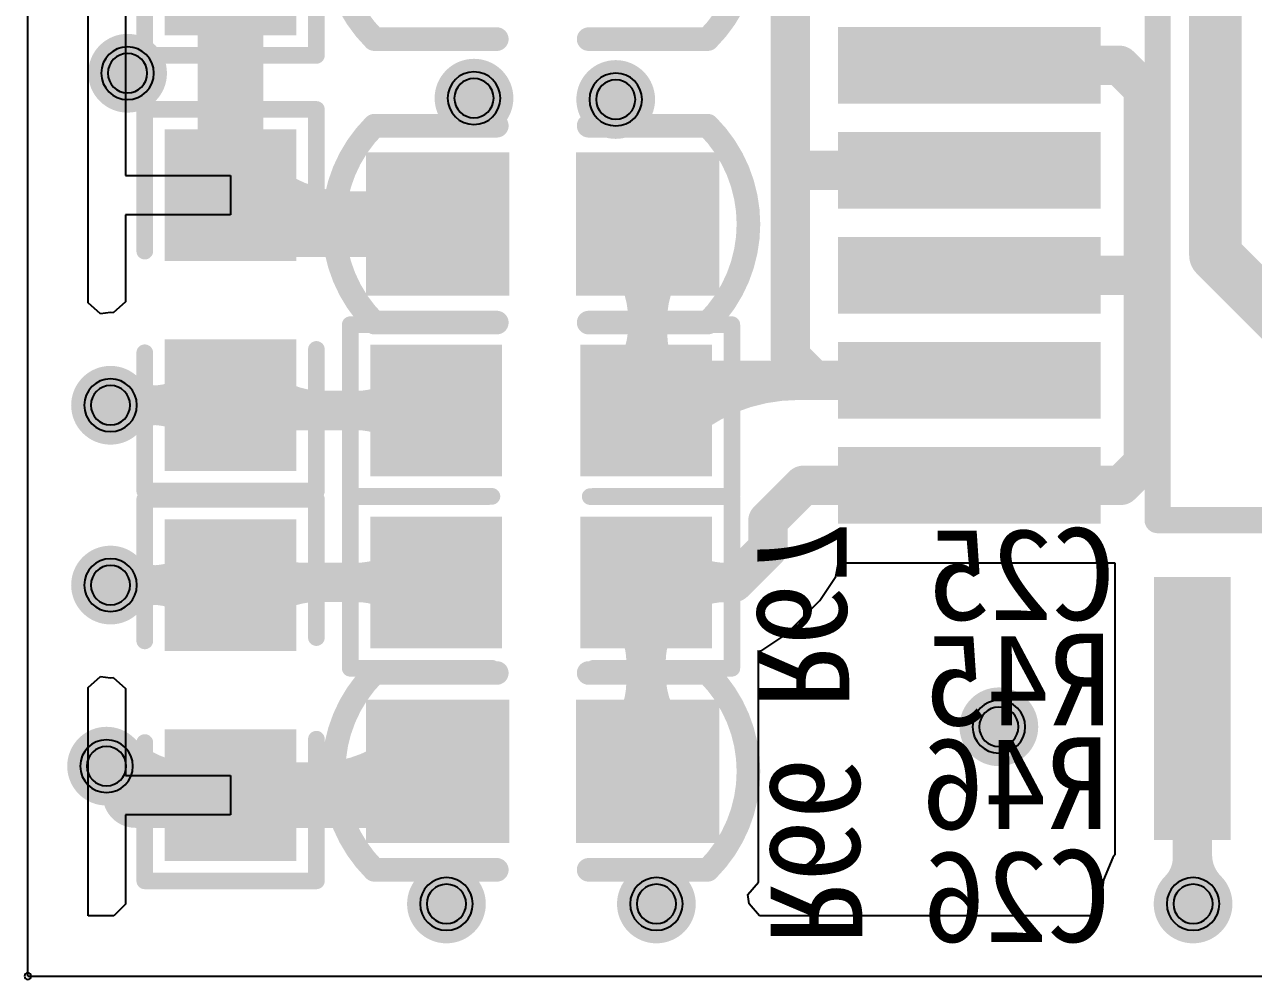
# Model space of a CAD drawing. Header units: inches. Extents: x 32166 to 66782, y 2386 to 7162.
# Drawn here: x 32954.9 to 33095.4, y 2733.3 to 2842.5 of the extents above; entities that cross this region are included whole.
import ezdxf

# ---------------------------------------------------------------- set-up
doc = ezdxf.new("R2010")
doc.units = ezdxf.units.IN
doc.header["$LTSCALE"] = 0.6431102362
doc.header["$MEASUREMENT"] = 0
for name, color, linetype in [('BOTTOMLAYER', 5, 'CONTINUOUS'), ('BOTTOMOVERLAY', 54, 'CONTINUOUS'), ('BOTTOMPASTE', 16, 'CONTINUOUS'), ('BOTTOMSOLDER', 6, 'CONTINUOUS'), ('KEEPOUTLAYER', 6, 'CONTINUOUS'), ('MULTILAYER', 9, 'CONTINUOUS')]:
    doc.layers.add(name, color=color, linetype=linetype)
doc.styles.get("Standard").update_dxf_attribs({"font": 'txt', "width": 0.8})

msp = doc.modelspace()

# ---------------------------------------------------------------- linework, layer by layer
at = {"layer": 'BOTTOMLAYER'}
for p, q in [((32962.13281217621, 2810.661061222107), (32962.13281217621, 2860.973673322113)), ((32966.42557727629, 2846.514037522114), (32966.42557727629, 2836.764095122116)), ((32966.42553917626, 2836.764133222112), (32966.42550107624, 2834.963908222117)), ((32966.42557727629, 2836.764095122116), (32966.42553917626, 2836.764133222112)), ((32966.42550107624, 2834.963908222117), (32966.42557727629, 2834.963908222117)), ((32966.42557727629, 2834.963908222117), (32966.42557727629, 2825.214003922114)), ((32966.42557727629, 2825.214003922114), (32978.42936327622, 2825.214003922114)), ((32978.42936327622, 2825.214003922114), (32978.42936327622, 2820.714012922106)), ((32978.42936327622, 2820.714012922106), (32966.42557727629, 2820.714012922106)), ((32966.42557727629, 2820.714012922106), (32966.42557727629, 2810.964032422113)), ((32966.42557727629, 2810.964032422113), (32966.42557727629, 2810.772008422109)), ((32963.56510547632, 2809.404980422116), (32962.13281217621, 2810.661061222107)), ((32964.70056167631, 2809.554484822116), (32963.56510547632, 2809.404980422116)), ((32964.99328397627, 2809.515927622118), (32964.70056167631, 2809.554484822116)), ((32966.42557727629, 2810.772008422109), (32964.99328397627, 2809.515927622118)), ((33047.62193507633, 2779.395096322116), (33047.9340121762, 2780.964054322116)), ((33047.9340121762, 2780.964054322116), (33079.52554157623, 2780.964054322116)), ((33079.52554157623, 2780.964054322116), (33079.52554157623, 2747.581101022117)), ((33045.79850717622, 2776.666145722118), (33047.62193507633, 2779.395096322116)), ((33041.89851497631, 2772.766153522114), (33045.79850717622, 2776.666145722118)), ((33039.16960247629, 2770.942763722111), (33041.89851497631, 2772.766153522114)), ((33038.77401017621, 2770.864087222117), (33039.16960247629, 2770.942763722111)), ((33038.77401017621, 2769.781475722115), (33038.77401017621, 2770.864087222117)), ((33038.77397207627, 2744.446537822108), (33038.77397207627, 2769.781475722115)), ((33038.77397207627, 2769.781475722115), (33038.77401017621, 2769.781475722115)), ((32962.13281217621, 2766.716787922118), (32963.56510547632, 2767.972868722109)), ((32963.56510547632, 2767.972868722109), (32964.70056167631, 2767.823364322119)), ((32964.70056167631, 2767.823364322119), (32964.99328397627, 2767.861921522106)), ((32964.99328397627, 2767.861921522106), (32966.42557727629, 2766.605840722115)), ((32962.13281217621, 2740.596266122118), (32962.13281217621, 2766.716787922118)), ((32966.42557727629, 2766.605840722115), (32966.42557727629, 2766.414007222122)), ((32966.42557727629, 2766.414007222122), (32966.42557727629, 2756.664026722117)), ((32966.42557727629, 2756.664026722117), (32978.42936327622, 2756.664026722117)), ((32978.42936327622, 2756.664026722117), (32978.42936327622, 2752.164035722109)), ((32978.42936327622, 2752.164035722109), (32966.42557727629, 2752.164035722109)), ((32966.42557727629, 2752.164035722109), (32966.42557727629, 2742.414093322112)), ((33079.27861547627, 2747.259308422106), (33078.22061657628, 2744.705046322115)), ((33079.52554157623, 2747.581101022117), (33079.27861547627, 2747.259308422106)), ((33037.54818077626, 2743.048763122109), (33038.77401017621, 2744.446537822108)), ((33038.77401017621, 2744.446537822108), (33038.77397207627, 2744.446537822108)), ((33078.22061657628, 2744.705046322115), (33077.8597333763, 2741.964056122119)), ((32966.42557727629, 2742.414093322112), (32966.42553917626, 2742.414093322112)), ((32966.42553917626, 2742.414093322112), (32966.42553917626, 2741.943329722113)), ((33037.69101767625, 2741.964056122119), (33037.54818077626, 2743.048763122109)), ((32966.42553917626, 2741.943329722113), (32965.07847557632, 2740.596266122118)), ((33038.89051997629, 2740.596266122118), (33037.69101767625, 2741.964056122119)), ((33077.8597333763, 2741.964056122119), (33076.66023107626, 2740.596266122118)), ((32965.07847557632, 2740.596266122118), (32962.13281217621, 2740.596266122118)), ((33076.66023107626, 2740.596266122118), (33038.89051997629, 2740.596266122118))]:
    msp.add_line(p, q, dxfattribs=at)
for points, const_width in [([(33091.00057577626, 2816.138926822112), (33091.00057577626, 2864.964038722117)], 5.999988), ([(32978.42555327628, 2837.213827522113), (32978.42555327628, 2848.764033022113)], 7.499984999999999), ([(33042.4005967763, 2804.514045322119), (33042.4005967763, 2847.264036022114)], 4.499991), ([(32978.42555327628, 2822.964008422105), (32978.42555327628, 2837.213827522113)], 7.499984999999999), ([(33062.87549867629, 2837.814093022107), (33080.05052147622, 2837.814093022107)], 4.499991), ([(33080.05052147622, 2837.814093022107), (33082.7505922763, 2835.114022222109)], 4.499991), ([(33082.7505922763, 2792.364031522115), (33082.7505922763, 2835.114022222109)], 4.499991), ([(33044.65063037621, 2825.814078922109), (33062.87546057635, 2825.814078922109)], 4.499991), ([(32981.72554667634, 2819.664015022116), (33002.10645587631, 2819.664015022116)], 7.499984999999999), ([(33026.10648407626, 2798.554938622116), (33026.10648407626, 2819.664015022116)], 4.499991), ([(33091.00057577626, 2816.138926822112), (33112.37547587629, 2794.764026722109)], 5.999988), ([(33062.87557487634, 2813.813988622109), (33082.15063157622, 2813.813988622109)], 4.499991), ([(33042.4005967763, 2804.514045322119), (33044.80059197623, 2802.114050122114)], 4.499991), ([(33026.10648407626, 2798.554938622116), (33029.36555807626, 2801.814012622106)], 4.499991), ([(33029.36555807626, 2801.814012622106), (33062.87542247632, 2801.814012622106)], 4.499991), ([(33062.57538497628, 2802.114050122114), (33062.87542247632, 2801.814012622106)], 4.499991), ([(32964.70071407625, 2798.964056422121), (32978.42555327628, 2798.964056422121)], 4.499991), ([(32979.02555207631, 2798.364057622106), (33001.9156510762, 2798.364057622106)], 4.499991), ([(33025.91560307628, 2798.364057622106), (33026.10648407626, 2798.554938622116)], 4.499991), ([(33080.20059737624, 2789.814036622114), (33082.7505922763, 2792.364031522115)], 4.499991), ([(33039.85060187623, 2785.764044722115), (33043.90059377628, 2789.814036622114)], 4.499991), ([(33043.90059377628, 2789.814036622114), (33062.87546057635, 2789.814036622114)], 4.499991), ([(33062.87546057635, 2789.814036622114), (33080.20059737624, 2789.814036622114)], 4.499991), ([(33039.85060187623, 2782.61405102211), (33039.85060187623, 2785.764044722115)], 4.499991), ([(33035.95060967633, 2778.714058822117), (33039.85060187623, 2782.61405102211)], 4.499991), ([(32964.70056167631, 2778.413945122118), (32964.70059977625, 2778.413983222114)], 4.499991), ([(32964.70059977625, 2778.413983222114), (32978.42555327628, 2778.413983222114)], 4.499991), ([(32978.72562887627, 2778.714058822117), (33001.91568917623, 2778.714058822117)], 4.499991), ([(33025.9156411763, 2757.304868722107), (33025.9156411763, 2778.714058822117)], 4.499991), ([(33025.9156411763, 2778.714058822117), (33035.95060967633, 2778.714058822117)], 4.499991), ([(33088.37552387622, 2742.038808322113), (33088.37552387622, 2764.313973322112)], 4.499991), ([(32967.55051787628, 2754.414031222108), (32978.42555327628, 2754.414031222108)], 7.499984999999999), ([(32978.42555327628, 2754.414031222108), (32999.40646127628, 2754.414031222108)], 7.499984999999999)]:
    msp.add_lwpolyline(points, dxfattribs=dict(at, const_width=const_width))
for points, const_width in [([(32964.40060037624, 2836.914018622121, 1), (32968.90059137626, 2836.914018622121, 1)], 4.499991), ([(32976.55057607628, 2837.213827522113, 1), (32980.30053047628, 2837.213827522113, 1)], 3.749992499999999), ([(32976.55057607628, 2837.213827522113, 1), (32980.30053047628, 2837.213827522113, 1)], 3.749992499999999), ([(33061.75051997627, 2837.814093022107, 1), (33064.0004773763, 2837.814093022107, 1)], 2.2499955), ([(33078.9255427762, 2837.814093022107, 1), (33081.17550017623, 2837.814093022107, 1)], 2.2499955), ([(33078.9255427762, 2837.814093022107, 1), (33081.17550017623, 2837.814093022107, 1)], 2.2499955), ([(33004.00059737625, 2834.064024322119, 1), (33008.50058837627, 2834.064024322119, 1)], 4.499991), ([(33020.20045067625, 2833.913834122113, 1), (33024.70044167627, 2833.913834122113, 1)], 4.499991), ([(33081.62561357629, 2835.114022222109, 1), (33083.87557097623, 2835.114022222109, 1)], 2.2499955), ([(33081.62561357629, 2835.114022222109, 1), (33083.87557097623, 2835.114022222109, 1)], 2.2499955), ([(32978.14155587632, 2824.554988222118, 1), (32981.89151027623, 2824.554988222118, 1)], 3.749992499999999), ([(33043.52565167628, 2825.814078922109, 1), (33045.77560907622, 2825.814078922109, 1)], 2.2499955), ([(33061.75048187633, 2825.814078922109, 1), (33064.00043927627, 2825.814078922109, 1)], 2.2499955), ([(32976.55057607628, 2822.964008422105, 1), (32980.30053047628, 2822.964008422105, 1)], 3.749992499999999), ([(32998.16847797625, 2821.727015722108, 1), (33001.91843237625, 2821.727015722108, 1)], 3.749992499999999), ([(32979.85056947625, 2819.664015022116, 1), (32983.60052387634, 2819.664015022116, 1)], 3.749992499999999), ([(32989.94943167621, 2819.664015022116, 1), (32993.6993860763, 2819.664015022116, 1)], 3.749992499999999), ([(32993.18800787624, 2819.664015022116, 1), (32996.93796227624, 2819.664015022116, 1)], 3.749992499999999), ([(32993.18800787624, 2819.664015022116, 1), (32996.93796227624, 2819.664015022116, 1)], 3.749992499999999), ([(33000.23147867622, 2819.664015022116, 1), (33003.98143307631, 2819.664015022116, 1)], 3.749992499999999), ([(32998.16847797625, 2817.601014322112, 1), (33001.91843237625, 2817.601014322112, 1)], 3.749992499999999), ([(33024.98150537625, 2819.664015022116, 1), (33027.23146277628, 2819.664015022116, 1)], 2.2499955), ([(33021.85787687627, 2816.540386522118, 1), (33024.10783427621, 2816.540386522118, 1)], 2.2499955), ([(33028.10513387623, 2816.540386522118, 1), (33030.35509127625, 2816.540386522118, 1)], 2.2499955), ([(33089.5005787762, 2816.138926822112, 1), (33092.50057277624, 2816.138926822112, 1)], 2.999994), ([(33089.5005787762, 2816.138926822112, 1), (33092.50057277624, 2816.138926822112, 1)], 2.999994), ([(33061.75059617624, 2813.813988622109, 1), (33064.00055357636, 2813.813988622109, 1)], 2.2499955), ([(33081.0256528762, 2813.813988622109, 1), (33083.27561027623, 2813.813988622109, 1)], 2.2499955), ([(33024.98150537625, 2808.999215422113, 1), (33027.23146277628, 2808.999215422113, 1)], 2.2499955), ([(33024.98150537625, 2808.999215422113, 1), (33027.23146277628, 2808.999215422113, 1)], 2.2499955), ([(33024.98150537625, 2807.87816102211, 1), (33027.23146277628, 2807.87816102211, 1)], 2.2499955), ([(33024.98150537625, 2806.956522022121, 1), (33027.23146277628, 2806.956522022121, 1)], 2.2499955), ([(33041.27561807629, 2804.514045322119, 1), (33043.52557547623, 2804.514045322119, 1)], 2.2499955), ([(33041.27561807629, 2804.514045322119, 1), (33043.52557547623, 2804.514045322119, 1)], 2.2499955), ([(33028.24057937625, 2801.814012622106, 1), (33030.49053677628, 2801.814012622106, 1)], 2.2499955), ([(33028.24057937625, 2801.814012622106, 1), (33030.49053677628, 2801.814012622106, 1)], 2.2499955), ([(33031.30888667626, 2801.814012622106, 1), (33033.55884407629, 2801.814012622106, 1)], 2.2499955), ([(33042.17283497628, 2801.814012622106, 1), (33044.42279237622, 2801.814012622106, 1)], 2.2499955), ([(33043.67561327622, 2802.114050122114, 1), (33045.92557067624, 2802.114050122114, 1)], 2.2499955), ([(33061.45040627626, 2802.114050122114, 1), (33063.70036367629, 2802.114050122114, 1)], 2.2499955), ([(33061.75044377631, 2801.814012622106, 1), (33064.00040117624, 2801.814012622106, 1)], 2.2499955), ([(33061.75044377631, 2801.814012622106, 1), (33064.00040117624, 2801.814012622106, 1)], 2.2499955), ([(32962.45056617626, 2798.963904022106, 1), (32966.95055717628, 2798.963904022106, 1)], 4.499991), ([(32965.16656277625, 2800.554883822109, 1), (32967.41652017636, 2800.554883822109, 1)], 2.2499955), ([(32974.64892887629, 2801.615702122113, 1), (32976.89888627623, 2801.615702122113, 1)], 2.2499955), ([(32979.95222027625, 2801.615702122113, 1), (32982.20217767628, 2801.615702122113, 1)], 2.2499955), ([(32998.13902667621, 2801.01570332212, 1), (33000.38898407632, 2801.01570332212, 1)], 2.2499955), ([(33022.13897867628, 2801.01570332212, 1), (33024.38893607622, 2801.01570332212, 1)], 2.2499955), ([(33027.44227007624, 2801.01570332212, 1), (33029.69222747636, 2801.01570332212, 1)], 2.2499955), ([(32963.57573537633, 2798.964056422121, 1), (32965.82569277626, 2798.964056422121, 1)], 2.2499955), ([(32968.24729067628, 2798.964056422121, 1), (32970.49724807622, 2798.964056422121, 1)], 2.2499955), ([(32968.24729067628, 2798.964056422121, 1), (32970.49724807622, 2798.964056422121, 1)], 2.2499955), ([(32969.00719517617, 2798.964056422121, 1), (32971.25715257628, 2798.964056422121, 1)], 2.2499955), ([(32969.00791907627, 2798.964056422121, 1), (32971.25787647629, 2798.964056422121, 1)], 2.2499955), ([(32977.30057457627, 2798.964056422121, 1), (32979.5505319763, 2798.964056422121, 1)], 2.2499955), ([(33024.26031047626, 2798.894371522108, 1), (33026.51026787629, 2798.894371522108, 1)], 2.2499955), ([(32977.9005733763, 2798.364057622106, 1), (32980.15053077632, 2798.364057622106, 1)], 2.2499955), ([(32984.90533457629, 2798.364057622106, 1), (32987.15529197623, 2798.364057622106, 1)], 2.2499955), ([(32987.80238237624, 2798.364057622106, 1), (32990.05233977627, 2798.364057622106, 1)], 2.2499955), ([(32991.73738847629, 2798.364057622106, 1), (32993.98734587622, 2798.364057622106, 1)], 2.2499955), ([(32991.73738847629, 2798.364057622106, 1), (32993.98734587622, 2798.364057622106, 1)], 2.2499955), ([(33000.79067237628, 2798.364057622106, 1), (33003.04062977622, 2798.364057622106, 1)], 2.2499955), ([(33024.79062437635, 2798.364057622106, 1), (33027.04058177629, 2798.364057622106, 1)], 2.2499955), ([(33024.98150537625, 2798.554938622116, 1), (33027.23146277628, 2798.554938622116, 1)], 2.2499955), ([(33024.98150537625, 2798.554938622116, 1), (33027.23146277628, 2798.554938622116, 1)], 2.2499955), ([(33024.98150537625, 2798.554938622116, 1), (33027.23146277628, 2798.554938622116, 1)], 2.2499955), ([(32965.16656277625, 2797.372924222114, 1), (32967.41652017636, 2797.372924222114, 1)], 2.2499955), ([(32974.64892887629, 2796.312410722107, 1), (32976.89888627623, 2796.312410722107, 1)], 2.2499955), ([(32979.95222027625, 2796.312410722107, 1), (32982.20217767628, 2796.312410722107, 1)], 2.2499955), ([(32998.13902667621, 2795.712411922113, 1), (33000.38898407632, 2795.712411922113, 1)], 2.2499955), ([(33027.44227007624, 2795.712411922113, 1), (33029.69222747636, 2795.712411922113, 1)], 2.2499955), ([(33081.62561357629, 2792.364031522115, 1), (33083.87557097623, 2792.364031522115, 1)], 2.2499955), ([(33081.62561357629, 2792.364031522115, 1), (33083.87557097623, 2792.364031522115, 1)], 2.2499955), ([(33042.77561507627, 2789.814036622114, 1), (33045.02557247629, 2789.814036622114, 1)], 2.2499955), ([(33042.77561507627, 2789.814036622114, 1), (33045.02557247629, 2789.814036622114, 1)], 2.2499955), ([(33061.75048187633, 2789.814036622114, 1), (33064.00043927627, 2789.814036622114, 1)], 2.2499955), ([(33061.75048187633, 2789.814036622114, 1), (33064.00043927627, 2789.814036622114, 1)], 2.2499955), ([(33079.07561867622, 2789.814036622114, 1), (33081.32557607625, 2789.814036622114, 1)], 2.2499955), ([(33079.07561867622, 2789.814036622114, 1), (33081.32557607625, 2789.814036622114, 1)], 2.2499955), ([(33038.72562317622, 2785.764044722115, 1), (33040.97558057625, 2785.764044722115, 1)], 2.2499955), ([(33038.72562317622, 2785.764044722115, 1), (33040.97558057625, 2785.764044722115, 1)], 2.2499955), ([(33038.72562317622, 2782.61405102211, 1), (33040.97558057625, 2782.61405102211, 1)], 2.2499955), ([(33038.72562317622, 2782.61405102211, 1), (33040.97558057625, 2782.61405102211, 1)], 2.2499955), ([(32962.45056617626, 2778.413945122118, 1), (32966.95055717628, 2778.413945122118, 1)], 4.499991), ([(32974.64892887629, 2781.065628922117, 1), (32976.89888627623, 2781.065628922117, 1)], 2.2499955), ([(32979.95222027625, 2781.065628922117, 1), (32982.20217767628, 2781.065628922117, 1)], 2.2499955), ([(32998.13906477624, 2781.36570452211, 1), (33000.38902217618, 2781.36570452211, 1)], 2.2499955), ([(33027.44230817627, 2781.36570452211, 1), (33029.6922655763, 2781.36570452211, 1)], 2.2499955), ([(32965.16656277625, 2780.00492492211, 1), (32967.41652017636, 2780.00492492211, 1)], 2.2499955), ([(32963.5755829763, 2778.413945122118, 1), (32965.82554037624, 2778.413945122118, 1)], 2.2499955), ([(32963.57562107624, 2778.413983222114, 1), (32965.82557847627, 2778.413983222114, 1)], 2.2499955), ([(32963.57562107624, 2778.413983222114, 1), (32965.82557847627, 2778.413983222114, 1)], 2.2499955), ([(32968.24729067628, 2778.413983222114, 1), (32970.49724807622, 2778.413983222114, 1)], 2.2499955), ([(32968.24729067628, 2778.413983222114, 1), (32970.49724807622, 2778.413983222114, 1)], 2.2499955), ([(32969.00746187628, 2778.413983222114, 1), (32971.25741927622, 2778.413983222114, 1)], 2.2499955), ([(32969.00765237633, 2778.413983222114, 1), (32971.25760977627, 2778.413983222114, 1)], 2.2499955), ([(32977.30057457627, 2778.413983222114, 1), (32979.5505319763, 2778.413983222114, 1)], 2.2499955), ([(32977.60065017625, 2778.714058822117, 1), (32979.85060757628, 2778.714058822117, 1)], 2.2499955), ([(32985.62942507624, 2778.714058822117, 1), (32987.87938247617, 2778.714058822117, 1)], 2.2499955), ([(32987.07829187629, 2778.714058822117, 1), (32989.32824927623, 2778.714058822117, 1)], 2.2499955), ([(32991.73742657623, 2778.714058822117, 1), (32993.98738397625, 2778.714058822117, 1)], 2.2499955), ([(32991.73742657623, 2778.714058822117, 1), (32993.98738397625, 2778.714058822117, 1)], 2.2499955), ([(33000.79071047631, 2778.714058822117, 1), (33003.04066787624, 2778.714058822117, 1)], 2.2499955), ([(33024.79066247629, 2778.714058822117, 1), (33027.04061987632, 2778.714058822117, 1)], 2.2499955), ([(33024.79066247629, 2778.714058822117, 1), (33027.04061987632, 2778.714058822117, 1)], 2.2499955), ([(33033.84394637628, 2778.714058822117, 1), (33036.09390377631, 2778.714058822117, 1)], 2.2499955), ([(33033.84394637628, 2778.714058822117, 1), (33036.09390377631, 2778.714058822117, 1)], 2.2499955), ([(33034.82563097632, 2778.714058822117, 1), (33037.07558837634, 2778.714058822117, 1)], 2.2499955), ([(33034.82563097632, 2778.714058822117, 1), (33037.07558837634, 2778.714058822117, 1)], 2.2499955), ([(32965.16656277625, 2776.822965322115, 1), (32967.41652017636, 2776.822965322115, 1)], 2.2499955), ([(32974.64892887629, 2775.76233752211, 1), (32976.89888627623, 2775.76233752211, 1)], 2.2499955), ([(32979.95222027625, 2775.76233752211, 1), (32982.20217767628, 2775.76233752211, 1)], 2.2499955), ([(32998.13906477624, 2776.062413122114, 1), (33000.38902217618, 2776.062413122114, 1)], 2.2499955), ([(33022.13901677631, 2776.062413122114, 1), (33024.38897417625, 2776.062413122114, 1)], 2.2499955), ([(33027.44230817627, 2776.062413122114, 1), (33029.6922655763, 2776.062413122114, 1)], 2.2499955), ([(33027.44230817627, 2776.062413122114, 1), (33029.6922655763, 2776.062413122114, 1)], 2.2499955), ([(33024.79066247629, 2769.660774922113, 1), (33027.04061987632, 2769.660774922113, 1)], 2.2499955), ([(33024.79066247629, 2769.660774922113, 1), (33027.04061987632, 2769.660774922113, 1)], 2.2499955), ([(33024.79066247629, 2768.239568722116, 1), (33027.04061987632, 2768.239568722116, 1)], 2.2499955), ([(33024.79066247629, 2767.318082122109, 1), (33027.04061987632, 2767.318082122109, 1)], 2.2499955), ([(33064.0005916763, 2762.214015622116, 1), (33068.50058267632, 2762.214015622116, 1)], 4.499991), ([(33087.2505451762, 2764.313973322112, 1), (33089.50050257632, 2764.313973322112, 1)], 2.2499955), ([(32962.00056707628, 2757.713986522112, 1), (32966.50055807622, 2757.713986522112, 1)], 4.499991), ([(32962.90589927634, 2758.244300422115, 1), (32966.65585367625, 2758.244300422115, 1)], 3.749992499999999), ([(32998.16847797625, 2759.177026522118, 1), (33001.91843237625, 2759.177026522118, 1)], 3.749992499999999), ([(33021.85787687627, 2760.237654322113, 1), (33024.10783427621, 2760.237654322113, 1)], 2.2499955), ([(33028.10517197625, 2760.237692422119, 1), (33030.35512937619, 2760.237692422119, 1)], 2.2499955), ([(33024.79066247629, 2757.304868722107, 1), (33027.04061987632, 2757.304868722107, 1)], 2.2499955), ([(32965.67554067627, 2754.414031222108, 1), (32969.42549507628, 2754.414031222108, 1)], 3.749992499999999), ([(32972.15303597633, 2754.414031222108, 1), (32975.90299037625, 2754.414031222108, 1)], 3.749992499999999), ([(32976.55057607628, 2754.414031222108, 1), (32980.30053047628, 2754.414031222108, 1)], 3.749992499999999), ([(32976.55057607628, 2754.414031222108, 1), (32980.30053047628, 2754.414031222108, 1)], 3.749992499999999), ([(32986.66963127624, 2754.414031222108, 1), (32990.41958567625, 2754.414031222108, 1)], 3.749992499999999), ([(32997.53148407628, 2754.414031222108, 1), (33001.28143847628, 2754.414031222108, 1)], 3.749992499999999), ([(33087.2505451762, 2747.576529022119, 1), (33089.50050257632, 2747.576529022119, 1)], 2.2499955), ([(33087.2505451762, 2747.215417222114, 1), (33089.50050257632, 2747.215417222114, 1)], 2.2499955), ([(33000.85048937625, 2741.964018022112, 1), (33005.35048037627, 2741.964018022112, 1)], 4.499991), ([(33024.85044137623, 2741.964018022112, 1), (33029.35043237634, 2741.964018022112, 1)], 4.499991), ([(33086.20031867621, 2741.964018022112, 1), (33090.70030967623, 2741.964018022112, 1)], 4.499991), ([(33085.7343556763, 2743.554997822115, 1), (33087.98431307633, 2743.554997822115, 1)], 2.2499955), ([(33088.91631527628, 2743.554997822115, 1), (33091.16627267631, 2743.554997822115, 1)], 2.2499955), ([(33087.2505451762, 2742.038808322113, 1), (33089.50050257632, 2742.038808322113, 1)], 2.2499955)]:
    msp.add_lwpolyline(points, format="xyb", close=True, dxfattribs=dict(at, const_width=const_width))
for points, const_width in [([(32991.82440887621, 2819.664015022116, -0.1989123673795613), (32980.01653307632, 2824.554988222118)], 7.499984999999999), ([(33000.04345517625, 2821.727015722108, -0.1989123673795613), (32995.06298507633, 2819.664015022116)], 7.499984999999999), ([(32995.06298507633, 2819.664015022116, -0.1989123673795613), (33000.04345517625, 2817.601014322112)], 7.499984999999999), ([(33022.98285557629, 2816.540386522118, -0.1989123673795613), (33026.10648407626, 2808.999215422113)], 4.499991), ([(33026.10648407626, 2808.999215422113, -0.1989123673795613), (33029.23011257624, 2816.540386522118)], 4.499991), ([(33026.10648407626, 2807.87816102211, -0.1989123673795613), (33023.26395737629, 2801.01570332212)], 4.499991), ([(33028.56724877634, 2801.01570332212, -0.1989123673795613), (33026.10648407626, 2806.956522022121)], 4.499991), ([(33025.38528917627, 2798.894371522108, -0.1989123673795613), (33032.43386537628, 2801.814012622106)], 4.499991), ([(33028.56724877634, 2795.712411922113, -0.1989123673795613), (33043.29781367629, 2801.814012622106)], 4.499991), ([(32970.13217387636, 2798.964056422121, -0.1989123673795613), (32966.29154147617, 2800.554883822109)], 4.499991), ([(32975.77390757621, 2801.615702122113, -0.1989123673795613), (32969.37226937629, 2798.964056422121)], 4.499991), ([(32988.92736107625, 2798.364057622106, -0.1989123673795613), (32981.07719897627, 2801.615702122113)], 4.499991), ([(32999.26400537622, 2801.01570332212, -0.1989123673795613), (32992.8623671763, 2798.364057622106)], 4.499991), ([(32966.29154147617, 2797.372924222114, -0.1989123673795613), (32970.1328977762, 2798.964056422121)], 4.499991), ([(32969.37226937629, 2798.964056422121, -0.1989123673795613), (32975.77390757621, 2796.312410722107)], 4.499991), ([(32981.07719897627, 2796.312410722107, -0.1989123673795613), (32986.0303132763, 2798.364057622106)], 4.499991), ([(32992.8623671763, 2798.364057622106, -0.1989123673795613), (32999.26400537622, 2795.712411922113)], 4.499991), ([(32975.77390757621, 2781.065628922117, -0.1989123673795613), (32969.37226937629, 2778.413983222114)], 4.499991), ([(32986.75440377625, 2778.714058822117, -0.1989123673795613), (32981.07719897627, 2781.065628922117)], 4.499991), ([(32999.26404347625, 2781.36570452211, -0.1989123673795613), (32992.86240527624, 2778.714058822117)], 4.499991), ([(33034.9689250763, 2778.714058822117, -0.1989123673795613), (33028.5672868762, 2781.36570452211)], 4.499991), ([(32970.13244057629, 2778.413983222114, -0.1989123673795613), (32966.29154147617, 2780.00492492211)], 4.499991), ([(32966.29154147617, 2776.822965322115, -0.1989123673795613), (32970.13263107626, 2778.413983222114)], 4.499991), ([(32969.37226937629, 2778.413983222114, -0.1989123673795613), (32975.77390757621, 2775.76233752211)], 4.499991), ([(32981.07719897627, 2775.76233752211, -0.1989123673795613), (32988.2032705763, 2778.714058822117)], 4.499991), ([(32992.86240527624, 2778.714058822117, -0.1989123673795613), (32999.26404347625, 2776.062413122114)], 4.499991), ([(33028.5672868762, 2776.062413122114, -0.1989123673795613), (33034.9689250763, 2778.714058822117)], 4.499991), ([(33023.26399547632, 2776.062413122114, -0.1989123673795613), (33025.9156411763, 2769.660774922113)], 4.499991), ([(33025.9156411763, 2769.660774922113, -0.1989123673795613), (33028.5672868762, 2776.062413122114)], 4.499991), ([(33029.23015067627, 2760.237692422119, -0.1989123673795613), (33025.9156411763, 2768.239568722116)], 4.499991), ([(33025.9156411763, 2767.318082122109, -0.1989123673795613), (33022.98285557629, 2760.237654322113)], 4.499991), ([(32974.02801317625, 2754.414031222108, -0.1989123673795613), (32964.78087647625, 2758.244300422115)], 7.499984999999999), ([(33000.04345517625, 2759.177026522118, -0.1989123673795613), (32988.54460847633, 2754.414031222108)], 7.499984999999999), ([(33088.37552387622, 2747.215417222114, -0.1989123673795613), (33086.85933437631, 2743.554997822115)], 4.499991), ([(33090.0412939763, 2743.554997822115, -0.1989123673795613), (33088.37552387622, 2747.576529022119)], 4.499991)]:
    msp.add_lwpolyline(points, format="xyb", dxfattribs=dict(at, const_width=const_width))
for points in [[(33076.37547167626, 2834.964098722116), (33076.37547167626, 2840.664087322109), (33049.37552567632, 2834.964098722116), (33049.37552567632, 2840.664087322109)], [(32984.42554127628, 2816.964020422109), (32984.42554127628, 2828.963996422111), (32972.4255652762, 2816.964020422109), (32972.4255652762, 2828.963996422111)], [(33076.37543357632, 2822.964084622117), (33076.37543357632, 2828.664073222111), (33049.37548757629, 2822.964084622117), (33049.37548757629, 2828.664073222111)], [(33008.77395587623, 2826.331515022115), (32995.43895587621, 2826.331515022115), (33008.77395587623, 2812.996515022105), (32995.43895587621, 2812.996515022105)], [(33032.77398407636, 2826.331515022115), (33019.43898407625, 2826.331515022115), (33032.77398407636, 2812.996515022105), (33019.43898407625, 2812.996515022105)], [(33076.37554787623, 2810.963994322117), (33076.37554787623, 2816.663982922111), (33049.37560187629, 2810.963994322117), (33049.37560187629, 2816.663982922111)], [(32984.42554127628, 2792.964068422114), (32984.42554127628, 2804.964044422117), (32972.4255652762, 2792.964068422114), (32972.4255652762, 2804.964044422117)], [(33007.9156390762, 2804.364045622113), (32995.91566307621, 2804.364045622113), (33007.9156390762, 2792.36406962211), (32995.91566307621, 2792.36406962211)], [(33031.91559107627, 2804.364045622113), (33019.91561507628, 2804.364045622113), (33031.91559107627, 2792.36406962211), (33019.91561507628, 2792.36406962211)], [(33076.37539547637, 2798.964018322114), (33076.37539547637, 2804.664006922119), (33049.37544947626, 2798.964018322114), (33049.37544947626, 2804.664006922119)], [(33076.37543357632, 2786.964042322112), (33076.37543357632, 2792.664030922117), (33049.37548757629, 2786.964042322112), (33049.37548757629, 2792.664030922117)], [(32984.42554127628, 2772.413995222118), (32984.42554127628, 2784.41397122212), (32972.4255652762, 2772.413995222118), (32972.4255652762, 2784.41397122212)], [(32995.91570117624, 2772.71407082211), (33007.91567717623, 2772.71407082211), (32995.91570117624, 2784.714046822113), (33007.91567717623, 2784.714046822113)], [(33019.91565317622, 2772.71407082211), (33031.91562917621, 2772.71407082211), (33019.91565317622, 2784.714046822113), (33031.91562917621, 2784.714046822113)], [(33085.52552957631, 2750.814000322111), (33091.2255181763, 2750.814000322111), (33085.52552957631, 2777.813946322114), (33091.2255181763, 2777.813946322114)], [(33008.77395587623, 2763.781525822114), (32995.43895587621, 2763.781525822114), (33008.77395587623, 2750.446525822115), (32995.43895587621, 2750.446525822115)], [(33032.77398407636, 2763.781525822114), (33019.43898407625, 2763.781525822114), (33032.77398407636, 2750.446525822115), (33019.43898407625, 2750.446525822115)], [(32984.42554127628, 2748.414043222112), (32984.42554127628, 2760.414019222115), (32972.4255652762, 2748.414043222112), (32972.4255652762, 2760.414019222115)]]:
    msp.add_solid(points, dxfattribs=at)
at = {"layer": 'BOTTOMOVERLAY'}
for points, const_width in [([(33084.40039847627, 2785.838987422119), (33084.40047467633, 2877.789146422112)], 2.999994), ([(32988.23554127634, 2838.954045022105), (32988.23554127634, 2855.14502102211)], 1.905), ([(32968.61556527623, 2838.954045022105), (32968.61556527623, 2854.764021022109)], 1.905), ([(32994.86562707627, 2840.813934622112), (33008.85651857626, 2840.813934622112)], 2.6999946), ([(33019.35649757628, 2840.813934622112), (33032.9656270763, 2840.813934622112)], 2.6999946), ([(32968.61556527623, 2838.954045022105), (32988.23554127634, 2838.954045022105)], 1.905), ([(32968.61560337626, 2816.583058522114), (32968.6156414762, 2832.773958322117)], 1.905), ([(32968.6156414762, 2832.773958322117), (32988.23550317631, 2832.773958322117)], 1.905), ([(32988.23550317631, 2816.963982322113), (32988.23550317631, 2832.773958322117)], 1.905), ([(33008.85651857626, 2830.913992522108), (32994.86562707627, 2830.913992522108)], 2.6999946), ([(33032.9656270763, 2830.913992522108), (33019.35649757628, 2830.913992522108)], 2.6999946), ([(33008.85651857626, 2808.413999422117), (32994.86562707627, 2808.413999422117)], 2.6999946), ([(33032.9656270763, 2808.413999422117), (33019.35649757628, 2808.413999422117)], 2.6999946), ([(32992.10570117618, 2788.554145822111), (32992.10570117618, 2808.174007522108)], 1.905), ([(32992.10570117618, 2808.174007522108), (33007.91567717623, 2808.174007522108)], 1.905), ([(33019.53461507617, 2808.174045622103), (33035.72559107624, 2808.174045622103)], 1.905), ([(33035.72559107624, 2788.554069622109), (33035.72559107624, 2808.174045622103)], 1.905), ([(32968.61556527623, 2789.154068422113), (32968.61556527623, 2804.964044422117)], 1.905), ([(32988.23554127634, 2789.154068422113), (32988.23554127634, 2805.345044422118)], 1.905), ([(32968.61556527623, 2789.154068422113), (32988.23554127634, 2789.154068422113)], 1.905), ([(32968.61560337626, 2772.033033322112), (32968.6156414762, 2788.223933122115)], 1.905), ([(32968.6156414762, 2788.223933122115), (32988.23550317631, 2788.223933122115)], 1.905), ([(32988.23550317631, 2772.413957122111), (32988.23550317631, 2788.223933122115)], 1.905), ([(32992.10570117618, 2788.554145822111), (33008.29660097628, 2788.554107722115)], 1.905), ([(32992.10570117618, 2768.904070822109), (32992.10570117618, 2788.524046822104)], 1.905), ([(32992.10570117618, 2788.524046822104), (33007.91567717623, 2788.524046822104)], 1.905), ([(33019.53469127623, 2788.524008722108), (33035.72559107624, 2788.523970622113)], 1.905), ([(33019.91561507628, 2788.554069622109), (33035.72559107624, 2788.554069622109)], 1.905), ([(33035.72559107624, 2768.904108922115), (33035.72559107624, 2788.523970622113)], 1.905), ([(33084.40039847627, 2785.838987422119), (33160.52541767625, 2785.838987422119)], 2.999994), ([(32992.10570117618, 2768.904070822109), (33008.29667717625, 2768.904070822109)], 1.905), ([(33008.85651857626, 2768.364003322107), (32994.86562707627, 2768.364003322107)], 2.6999946), ([(33032.9656270763, 2768.364003322107), (33019.35649757628, 2768.364003322107)], 2.6999946), ([(33019.91561507628, 2768.904108922115), (33035.72559107624, 2768.904108922115)], 1.905), ([(32988.23554127634, 2744.604043222111), (32988.23554127634, 2760.795019222116)], 1.905), ([(32968.61556527623, 2744.604043222111), (32968.61556527623, 2760.414019222115)], 1.905), ([(33008.85651857626, 2745.864010222116), (32994.86562707627, 2745.864010222116)], 2.6999946), ([(33032.9656270763, 2745.864010222116), (33019.35649757628, 2745.864010222116)], 2.6999946), ([(32968.61556527623, 2744.604043222111), (32988.23554127634, 2744.604043222111)], 1.905)]:
    msp.add_lwpolyline(points, dxfattribs=dict(at, const_width=const_width))
at = {"layer": 'BOTTOMOVERLAY', "const_width": 2.6999946}
for points in [[(32994.86562707627, 2840.813896522117, -0.414213562372877), (32994.86562707627, 2863.313927722114)], [(33032.9656270763, 2863.31396582211, -0.414213562372877), (33032.9656270763, 2840.813934622112)], [(32994.86562707627, 2808.41396132211, -0.414213562372877), (32994.86562707627, 2830.913992522108)], [(33032.9656270763, 2830.914030622114, -0.414213562372877), (33032.9656270763, 2808.413999422117)], [(32994.86562707627, 2745.86397212211, -0.414213562372877), (32994.86562707627, 2768.364003322107)], [(33032.9656270763, 2768.364041422114, -0.414213562372877), (33032.9656270763, 2745.864010222116)]]:
    msp.add_lwpolyline(points, format="xyb", dxfattribs=at)
at = {"layer": 'BOTTOMOVERLAY'}
for points, const_width in [([(32994.86562707627, 2841.488914222116, 1), (32994.86562707627, 2840.138955022119, 1)], 1.3499973), ([(32994.86562707627, 2841.48887612211, 1), (32994.86562707627, 2840.138916922113, 1)], 1.3499973), ([(33008.85651857626, 2841.488914222116, 1), (33008.85651857626, 2840.138955022119, 1)], 1.3499973), ([(33019.35649757628, 2841.488914222116, 1), (33019.35649757628, 2840.138955022119, 1)], 1.3499973), ([(33032.9656270763, 2841.488914222116, 1), (33032.9656270763, 2840.138955022119, 1)], 1.3499973), ([(33032.9656270763, 2841.488914222116, 1), (33032.9656270763, 2840.138955022119, 1)], 1.3499973), ([(32968.61556527623, 2838.477795022109, 1), (32968.61556527623, 2839.430295022112, 1)], 0.9525), ([(32968.61556527623, 2838.477795022109, 1), (32968.61556527623, 2839.430295022112, 1)], 0.9525), ([(32988.23554127634, 2838.477795022109, 1), (32988.23554127634, 2839.430295022112, 1)], 0.9525), ([(32988.23554127634, 2838.477795022109, 1), (32988.23554127634, 2839.430295022112, 1)], 0.9525), ([(32968.6156414762, 2832.29770832211, 1), (32968.6156414762, 2833.250208322113, 1)], 0.9525), ([(32968.6156414762, 2832.29770832211, 1), (32968.6156414762, 2833.250208322113, 1)], 0.9525), ([(32988.23550317631, 2832.29770832211, 1), (32988.23550317631, 2833.250208322113, 1)], 0.9525), ([(32988.23550317631, 2832.29770832211, 1), (32988.23550317631, 2833.250208322113, 1)], 0.9525), ([(32994.86562707627, 2831.588972122112, 1), (32994.86562707627, 2830.239012922115, 1)], 1.3499973), ([(32994.86562707627, 2831.588972122112, 1), (32994.86562707627, 2830.239012922115, 1)], 1.3499973), ([(33008.85651857626, 2831.588972122112, 1), (33008.85651857626, 2830.239012922115, 1)], 1.3499973), ([(33019.35649757628, 2831.588972122112, 1), (33019.35649757628, 2830.239012922115, 1)], 1.3499973), ([(33032.9656270763, 2831.589010222107, 1), (33032.9656270763, 2830.23905102211, 1)], 1.3499973), ([(33032.9656270763, 2831.588972122112, 1), (33032.9656270763, 2830.239012922115, 1)], 1.3499973), ([(32968.61560337626, 2816.106808522107, 1), (32968.61560337626, 2817.05930852211, 1)], 0.9525), ([(32988.23550317631, 2816.487732322106, 1), (32988.23550317631, 2817.440232322109, 1)], 0.9525), ([(32994.86562707627, 2809.08897902211, 1), (32994.86562707627, 2807.739019822113, 1)], 1.3499973), ([(32994.86562707627, 2809.088940922114, 1), (32994.86562707627, 2807.738981722106, 1)], 1.3499973), ([(33008.85651857626, 2809.08897902211, 1), (33008.85651857626, 2807.739019822113, 1)], 1.3499973), ([(33019.35649757628, 2809.08897902211, 1), (33019.35649757628, 2807.739019822113, 1)], 1.3499973), ([(33032.9656270763, 2809.08897902211, 1), (33032.9656270763, 2807.739019822113, 1)], 1.3499973), ([(33032.9656270763, 2809.08897902211, 1), (33032.9656270763, 2807.739019822113, 1)], 1.3499973), ([(32992.58195117619, 2808.174007522108, 1), (32991.62945117617, 2808.174007522108, 1)], 0.9525), ([(32992.58195117619, 2808.174007522108, 1), (32991.62945117617, 2808.174007522108, 1)], 0.9525), ([(33008.39192717624, 2808.174007522108, 1), (33007.43942717622, 2808.174007522108, 1)], 0.9525), ([(33020.01086507618, 2808.174045622103, 1), (33019.05836507625, 2808.174045622103, 1)], 0.9525), ([(33036.20184107625, 2808.174045622103, 1), (33035.24934107623, 2808.174045622103, 1)], 0.9525), ([(33036.20184107625, 2808.174045622103, 1), (33035.24934107623, 2808.174045622103, 1)], 0.9525), ([(32968.61556527623, 2804.48779442211, 1), (32968.61556527623, 2805.440294422113, 1)], 0.9525), ([(32988.23554127634, 2804.868794422111, 1), (32988.23554127634, 2805.821294422114, 1)], 0.9525), ([(32968.61556527623, 2788.677818422106, 1), (32968.61556527623, 2789.630318422109, 1)], 0.9525), ([(32968.61556527623, 2788.677818422106, 1), (32968.61556527623, 2789.630318422109, 1)], 0.9525), ([(32988.23554127634, 2788.677818422106, 1), (32988.23554127634, 2789.630318422109, 1)], 0.9525), ([(32988.23554127634, 2788.677818422106, 1), (32988.23554127634, 2789.630318422109, 1)], 0.9525), ([(32968.6156414762, 2787.747683122119, 1), (32968.6156414762, 2788.700183122122, 1)], 0.9525), ([(32968.6156414762, 2787.747683122119, 1), (32968.6156414762, 2788.700183122122, 1)], 0.9525), ([(32988.23550317631, 2787.747683122119, 1), (32988.23550317631, 2788.700183122122, 1)], 0.9525), ([(32988.23550317631, 2787.747683122119, 1), (32988.23550317631, 2788.700183122122, 1)], 0.9525), ([(32992.58195117619, 2788.554145822111, 1), (32991.62945117617, 2788.554145822111, 1)], 0.9525), ([(32992.58195117619, 2788.554145822111, 1), (32991.62945117617, 2788.554145822111, 1)], 0.9525), ([(32991.62945117617, 2788.524046822104, 1), (32992.58195117619, 2788.524046822104, 1)], 0.9525), ([(32991.62945117617, 2788.524046822104, 1), (32992.58195117619, 2788.524046822104, 1)], 0.9525), ([(33007.43942717622, 2788.524046822104, 1), (33008.39192717624, 2788.524046822104, 1)], 0.9525), ([(33008.7728509762, 2788.554107722115, 1), (33007.82035097628, 2788.554107722115, 1)], 0.9525), ([(33019.05844127622, 2788.524008722108, 1), (33020.01094127623, 2788.524008722108, 1)], 0.9525), ([(33020.3918650762, 2788.554069622109, 1), (33019.43936507627, 2788.554069622109, 1)], 0.9525), ([(33036.20184107625, 2788.554069622109, 1), (33035.24934107623, 2788.554069622109, 1)], 0.9525), ([(33036.20184107625, 2788.554069622109, 1), (33035.24934107623, 2788.554069622109, 1)], 0.9525), ([(33035.24934107623, 2788.523970622113, 1), (33036.20184107625, 2788.523970622113, 1)], 0.9525), ([(33035.24934107623, 2788.523970622113, 1), (33036.20184107625, 2788.523970622113, 1)], 0.9525), ([(33085.15039697635, 2785.838987422119, 1), (33083.65039997629, 2785.838987422119, 1)], 1.499997), ([(33085.15039697635, 2785.838987422119, 1), (33083.65039997629, 2785.838987422119, 1)], 1.499997), ([(32968.61560337626, 2771.556783322116, 1), (32968.61560337626, 2772.509283322119, 1)], 0.9525), ([(32988.23550317631, 2771.937707122115, 1), (32988.23550317631, 2772.890207122118, 1)], 0.9525), ([(32991.62945117617, 2768.904070822109, 1), (32992.58195117619, 2768.904070822109, 1)], 0.9525), ([(32991.62945117617, 2768.904070822109, 1), (32992.58195117619, 2768.904070822109, 1)], 0.9525), ([(32994.86562707627, 2769.038982922111, 1), (32994.86562707627, 2767.689023722114, 1)], 1.3499973), ([(32994.86562707627, 2769.038982922111, 1), (32994.86562707627, 2767.689023722114, 1)], 1.3499973), ([(33007.82042717624, 2768.904070822109, 1), (33008.77292717617, 2768.904070822109, 1)], 0.9525), ([(33008.85651857626, 2769.038982922111, 1), (33008.85651857626, 2767.689023722114, 1)], 1.3499973), ([(33019.35649757628, 2769.038982922111, 1), (33019.35649757628, 2767.689023722114, 1)], 1.3499973), ([(33019.43936507627, 2768.904108922115, 1), (33020.3918650762, 2768.904108922115, 1)], 0.9525), ([(33032.9656270763, 2769.039021022107, 1), (33032.9656270763, 2767.68906182211, 1)], 1.3499973), ([(33032.9656270763, 2769.038982922111, 1), (33032.9656270763, 2767.689023722114, 1)], 1.3499973), ([(33035.24934107623, 2768.904108922115, 1), (33036.20184107625, 2768.904108922115, 1)], 0.9525), ([(33035.24934107623, 2768.904108922115, 1), (33036.20184107625, 2768.904108922115, 1)], 0.9525), ([(32988.23554127634, 2760.31876922212, 1), (32988.23554127634, 2761.271269222123, 1)], 0.9525), ([(32968.61556527623, 2759.937769222119, 1), (32968.61556527623, 2760.890269222122, 1)], 0.9525), ([(32994.86562707627, 2746.538989822109, 1), (32994.86562707627, 2745.189030622112, 1)], 1.3499973), ([(32994.86562707627, 2746.538951722114, 1), (32994.86562707627, 2745.188992522106, 1)], 1.3499973), ([(33008.85651857626, 2746.538989822109, 1), (33008.85651857626, 2745.189030622112, 1)], 1.3499973), ([(33019.35649757628, 2746.538989822109, 1), (33019.35649757628, 2745.189030622112, 1)], 1.3499973), ([(33032.9656270763, 2746.538989822109, 1), (33032.9656270763, 2745.189030622112, 1)], 1.3499973), ([(33032.9656270763, 2746.538989822109, 1), (33032.9656270763, 2745.189030622112, 1)], 1.3499973), ([(32968.61556527623, 2744.127793222115, 1), (32968.61556527623, 2745.080293222118, 1)], 0.9525), ([(32968.61556527623, 2744.127793222115, 1), (32968.61556527623, 2745.080293222118, 1)], 0.9525), ([(32988.23554127634, 2744.127793222115, 1), (32988.23554127634, 2745.080293222118, 1)], 0.9525), ([(32988.23554127634, 2744.127793222115, 1), (32988.23554127634, 2745.080293222118, 1)], 0.9525)]:
    msp.add_lwpolyline(points, format="xyb", close=True, dxfattribs=dict(at, const_width=const_width))
at = {"layer": 'BOTTOMPASTE'}
for points in [[(33076.37547167626, 2834.964098722116), (33076.37547167626, 2840.664087322109), (33049.37552567632, 2834.964098722116), (33049.37552567632, 2840.664087322109)], [(32984.42554127628, 2816.964020422109), (32984.42554127628, 2828.963996422111), (32972.4255652762, 2816.964020422109), (32972.4255652762, 2828.963996422111)], [(33076.37543357632, 2822.964084622117), (33076.37543357632, 2828.664073222111), (33049.37548757629, 2822.964084622117), (33049.37548757629, 2828.664073222111)], [(33008.77395587623, 2826.331515022115), (32995.43895587621, 2826.331515022115), (33008.77395587623, 2812.996515022105), (32995.43895587621, 2812.996515022105)], [(33032.77398407636, 2826.331515022115), (33019.43898407625, 2826.331515022115), (33032.77398407636, 2812.996515022105), (33019.43898407625, 2812.996515022105)], [(33076.37554787623, 2810.963994322117), (33076.37554787623, 2816.663982922111), (33049.37560187629, 2810.963994322117), (33049.37560187629, 2816.663982922111)], [(32984.42554127628, 2792.964068422114), (32984.42554127628, 2804.964044422117), (32972.4255652762, 2792.964068422114), (32972.4255652762, 2804.964044422117)], [(33007.9156390762, 2804.364045622113), (32995.91566307621, 2804.364045622113), (33007.9156390762, 2792.36406962211), (32995.91566307621, 2792.36406962211)], [(33031.91559107627, 2804.364045622113), (33019.91561507628, 2804.364045622113), (33031.91559107627, 2792.36406962211), (33019.91561507628, 2792.36406962211)], [(33076.37539547637, 2798.964018322114), (33076.37539547637, 2804.664006922119), (33049.37544947626, 2798.964018322114), (33049.37544947626, 2804.664006922119)], [(33076.37543357632, 2786.964042322112), (33076.37543357632, 2792.664030922117), (33049.37548757629, 2786.964042322112), (33049.37548757629, 2792.664030922117)], [(32984.42554127628, 2772.413995222118), (32984.42554127628, 2784.41397122212), (32972.4255652762, 2772.413995222118), (32972.4255652762, 2784.41397122212)], [(32995.91570117624, 2772.71407082211), (33007.91567717623, 2772.71407082211), (32995.91570117624, 2784.714046822113), (33007.91567717623, 2784.714046822113)], [(33019.91565317622, 2772.71407082211), (33031.91562917621, 2772.71407082211), (33019.91565317622, 2784.714046822113), (33031.91562917621, 2784.714046822113)], [(33085.52552957631, 2750.814000322111), (33091.2255181763, 2750.814000322111), (33085.52552957631, 2777.813946322114), (33091.2255181763, 2777.813946322114)], [(33008.77395587623, 2763.781525822114), (32995.43895587621, 2763.781525822114), (33008.77395587623, 2750.446525822115), (32995.43895587621, 2750.446525822115)], [(33032.77398407636, 2763.781525822114), (33019.43898407625, 2763.781525822114), (33032.77398407636, 2750.446525822115), (33019.43898407625, 2750.446525822115)], [(32984.42554127628, 2748.414043222112), (32984.42554127628, 2760.414019222115), (32972.4255652762, 2748.414043222112), (32972.4255652762, 2760.414019222115)]]:
    msp.add_solid(points, dxfattribs=at)
at = {"layer": 'BOTTOMSOLDER'}
for centre, radius, start, end in [((32966.65059587629, 2836.914018622121), 3.011995500055491, 0, 180), ((32966.65059587629, 2836.914018622121), 3.011995499946352, 180, 0), ((33006.25059287622, 2834.064024322119), 3.011995500055491, 0, 180), ((33022.45044617631, 2833.913834122113), 3.011995499946352, 0, 180), ((33006.25059287622, 2834.064024322119), 3.011995499946352, 180, 0), ((33022.45044617631, 2833.913834122113), 3.011995500055491, 180, 0), ((32964.70056167631, 2798.963904022106), 3.011995499946352, 0, 180), ((32964.70056167631, 2798.963904022106), 3.011995499946352, 180, 0), ((32964.70056167631, 2778.413945122118), 3.011995499946352, 0, 180), ((32964.70056167631, 2778.413945122118), 3.011995499946352, 180, 0), ((33066.25058717626, 2762.214015622116), 3.011995499946352, 0, 180), ((33066.25058717626, 2762.214015622116), 3.011995500055491, 180, 0), ((32964.25056257625, 2757.713986522112), 3.011995500055491, 0, 180), ((32964.25056257625, 2757.713986522112), 3.011995499946352, 180, 0), ((33003.10048487622, 2741.964018022112), 3.011995500055491, 0, 180), ((33027.10043687638, 2741.964018022112), 3.011995499946352, 0, 180), ((33088.45031417635, 2741.964018022112), 3.011995499946352, 0, 180), ((33003.10048487622, 2741.964018022112), 3.011995499946352, 180, 0), ((33027.10043687638, 2741.964018022112), 3.011995500055491, 180, 0), ((33088.45031417635, 2741.964018022112), 3.011995500055491, 180, 0)]:
    msp.add_arc(centre, radius, start, end, dxfattribs=at)
for points in [[(32985.9495412762, 2841.240045022112), (32985.9495412762, 2856.288021022114), (32970.90156527628, 2841.240045022112), (32970.90156527628, 2856.288021022114)], [(33077.89947167626, 2833.440098722111), (33077.89947167626, 2842.188087322114), (33047.85152567623, 2833.440098722111), (33047.85152567623, 2842.188087322114)], [(32985.9495412762, 2815.440020422115), (32985.9495412762, 2830.487996422116), (32970.90156527628, 2815.440020422115), (32970.90156527628, 2830.487996422116)], [(33077.89943357623, 2821.440084622112), (33077.89943357623, 2830.188073222116), (33047.85148757628, 2821.440084622112), (33047.85148757628, 2830.188073222116)], [(33010.29795587624, 2827.855515022109), (32993.91495587629, 2827.855515022109), (33010.29795587624, 2811.472515022111), (32993.91495587629, 2811.472515022111)], [(33034.29798407628, 2827.855515022109), (33017.91498407625, 2827.855515022109), (33034.29798407628, 2811.472515022111), (33017.91498407625, 2811.472515022111)], [(33077.89954787623, 2809.439994322112), (33077.89954787623, 2818.187982922116), (33047.85160187628, 2809.439994322112), (33047.85160187628, 2818.187982922116)], [(32985.9495412762, 2791.440068422109), (32985.9495412762, 2806.488044422111), (32970.90156527628, 2791.440068422109), (32970.90156527628, 2806.488044422111)], [(33009.4396390762, 2805.888045622107), (32994.3916630762, 2805.888045622107), (33009.4396390762, 2790.840069622116), (32994.3916630762, 2790.840069622116)], [(33033.43959107628, 2805.888045622107), (33018.39161507619, 2805.888045622107), (33033.43959107628, 2790.840069622116), (33018.39161507619, 2790.840069622116)], [(33077.89939547629, 2797.440018322121), (33077.89939547629, 2806.188006922113), (33047.85144947626, 2797.440018322121), (33047.85144947626, 2806.188006922113)], [(33077.89943357623, 2785.440042322118), (33077.89943357623, 2794.188030922121), (33047.85148757628, 2785.440042322118), (33047.85148757628, 2794.188030922121)], [(32985.9495412762, 2770.889995222113), (32985.9495412762, 2785.937971222114), (32970.90156527628, 2770.889995222113), (32970.90156527628, 2785.937971222114)], [(32994.39170117614, 2771.190070822116), (33009.43967717623, 2771.190070822116), (32994.39170117614, 2786.238046822107), (33009.43967717623, 2786.238046822107)], [(33018.39165317622, 2771.190070822116), (33033.4396291763, 2771.190070822116), (33018.39165317622, 2786.238046822107), (33033.4396291763, 2786.238046822107)], [(33084.00152957631, 2749.290000322117), (33092.74951817621, 2749.290000322117), (33084.00152957631, 2779.337946322119), (33092.74951817621, 2779.337946322119)], [(33010.29795587624, 2765.305525822108), (32993.91495587629, 2765.305525822108), (33010.29795587624, 2748.92252582211), (32993.91495587629, 2748.92252582211)], [(33034.29798407628, 2765.305525822108), (33017.91498407625, 2765.305525822108), (33034.29798407628, 2748.92252582211), (33017.91498407625, 2748.92252582211)], [(32985.9495412762, 2746.890043222118), (32985.9495412762, 2761.93801922212), (32970.90156527628, 2746.890043222118), (32970.90156527628, 2761.93801922212)]]:
    msp.add_solid(points, dxfattribs=at)
at = {"layer": 'KEEPOUTLAYER'}
for q in [(32955.2505805763, 2928.714025522104), (33160.75058867627, 2733.714034522107)]:
    msp.add_line((32955.2505805763, 2733.714034522107), q, dxfattribs=at)
for radius, start, end in [(0.3749801999583724, 0, 180), (0.3749801999583724, 0, 180), (0.3749802000675118, 180, 0), (0.3749802000675118, 180, 0)]:
    msp.add_arc((32955.2505805763, 2733.714034522107), radius, start, end, dxfattribs=at)
at = {"layer": 'MULTILAYER'}
for centre, radius, start, end in [((32966.65059587629, 2836.914018622121), 2.249995499987563, 0, 180), ((32966.65059587629, 2836.914018622121), 2.249995499987563, 180, 0), ((33006.25059287622, 2834.064024322119), 2.249995500096702, 0, 180), ((33022.45044617622, 2833.913834122113), 2.249995499987563, 0, 180), ((33006.25059287622, 2834.064024322119), 2.249995499987563, 180, 0), ((33022.45044617622, 2833.913834122113), 2.249995499987563, 180, 0), ((32964.70056167631, 2798.963904022106), 2.249995499987563, 0, 180), ((32964.70056167631, 2798.963904022106), 2.249995499987563, 180, 0), ((32964.70056167631, 2778.413945122118), 2.249995499987563, 0, 180), ((32964.70056167631, 2778.413945122118), 2.249995499987563, 180, 0), ((33066.25058717626, 2762.214015622116), 2.249995499987563, 0, 180), ((33066.25058717626, 2762.214015622116), 2.249995499987563, 180, 0), ((32964.25056257625, 2757.713986522112), 2.249995499987563, 0, 180), ((32964.25056257625, 2757.713986522112), 2.249995499987563, 180, 0), ((33003.1004848763, 2741.964018022112), 2.249995499987563, 0, 180), ((33027.10043687638, 2741.964018022112), 2.249995499987563, 0, 180), ((33088.45031417626, 2741.964018022112), 2.249995499987563, 0, 180), ((33003.1004848763, 2741.964018022112), 2.249995499987563, 180, 0), ((33027.10043687638, 2741.964018022112), 2.249995500096702, 180, 0), ((33088.45031417626, 2741.964018022112), 2.249995499987563, 180, 0)]:
    msp.add_arc(centre, radius, start, end, dxfattribs=at)

# ---------------------------------------------------------------- texts
at = {"layer": 'BOTTOMOVERLAY', "text_generation_flag": 2}
for s, rotation, p in [('R67', 270, (33038.65056617633, 2764.314049522114)), ('C25', 359.9999999998263, (33079.52554157623, 2774.416150222109)), ('R45', 359.9999999998263, (33079.15059947632, 2762.364053422107)), ('R46', 359.9999999998263, (33078.85060007631, 2750.514039022115)), ('R66', 270, (33040.15060127625, 2737.314027322109)), ('C26', 359.9999999998263, (33079.00059977636, 2737.614026722111))]:
    msp.add_text(s, height=10.5000171, rotation=rotation, dxfattribs=at).set_placement(p)

doc.saveas('drawing.dxf')
